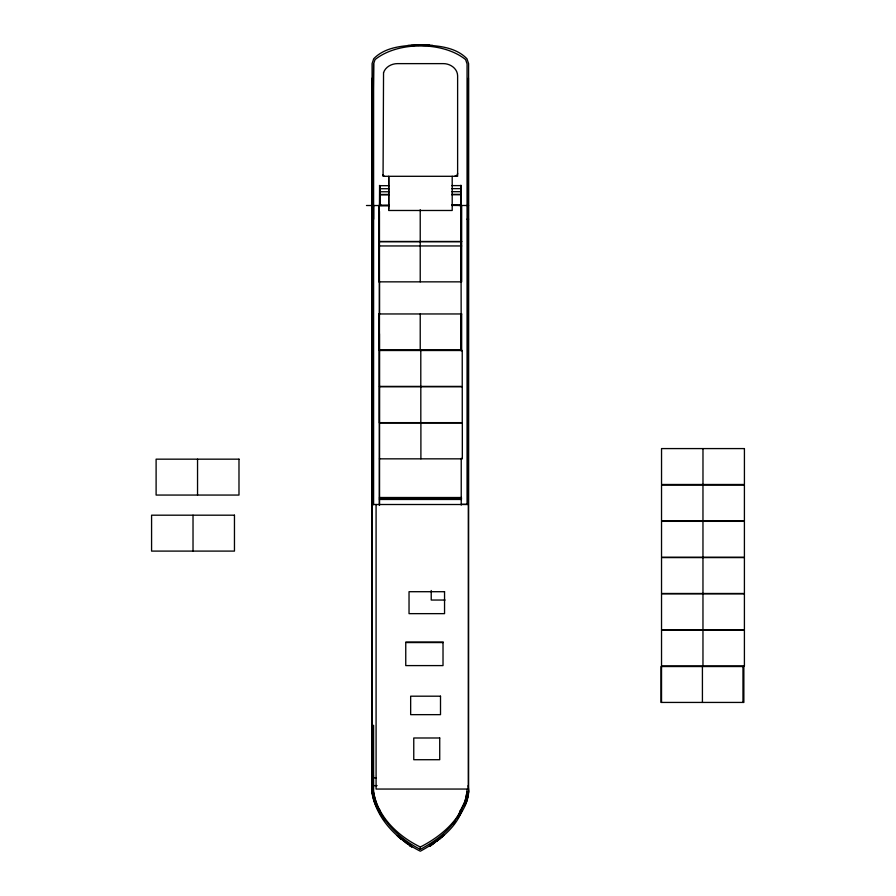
<?xml version="1.0" encoding="UTF-8"?>
<svg xmlns="http://www.w3.org/2000/svg" width="896" height="896" viewBox="0 0 896 896"><rect width="100%" height="100%" fill="white"/><g stroke="black" fill="none" stroke-linecap="round" stroke-linejoin="round"><path stroke-width="1.34" d="M373.61 205.509L373.598 219.15L372.075 219.15M379.456 333.771L379.445 505.389L379.467 211.355M379.456 314.496L379.456 282.307M461.227 498.747L461.227 499.464M372.075 205.509L372.277 186.077M373.184 102.76L373.61 63.874L375.054 59.606C397.678 41.294 442.994 41.294 465.618 59.606L467.062 63.874L467.074 504.291M372.075 785.624C371.034 795.054 374.483 804.182 379.299 812.078M403.402 840.392C402.416 840.571 407.109 843.293 402.976 840.011M403.626 840.101L402.797 840.314M436.834 840.616L436.33 841.254M467.074 791.885L465.136 801.08L459.995 811.406M468.238 794.506L468.597 791.728M379.59 185.55L379.467 205.509M401.867 838.667L401.486 839.294M466.57 801.595L468.731 790.966L468.149 785.624M466.57 800.979L468.048 795.894M402.752 839.91L401.285 838.891L402.046 839.462M436.71 841.019C438.894 839.944 434.571 841.982 436.52 840.896M435.546 841.613C436.251 842.195 439.018 838.768 436.878 840.426M440.44 838.242L438.234 840.112L437.987 839.317A5.734 0.672 -36.9 0 0 438.267 839.104L438.256 840.067M461.362 812.078L461.832 810.936C454.91 829.483 437.158 841.971 420.336 851.2C397.096 839.608 376.029 818.731 372.075 792.243L372.075 63.627L373.71 58.755C385.571 46.458 404.298 45.629 420.336 44.8C436.374 45.629 455.101 46.458 466.95 58.755L468.597 63.627L468.597 792.221C468.115 801.786 463.176 810.23 457.968 817.97M464.755 805.762L466.122 802.637M464.307 805.986L466.01 802.234M460.813 185.405L460.813 203.818A1.434 1.434 0 0 1 459.435 205.262L451.64 205.173L459.435 205.386A1.602 1.602 0 0 0 461.048 203.818L460.958 185.326L461.126 241.472M432.365 843.55C432.298 845.365 436.173 840.683 434.101 842.722M434.974 842.173L434.325 843.013M438.973 839.182L439.869 838.835M440.81 837.2L443.643 835.531M441.773 836.472L441.291 836.842M460.096 205.386L461.261 204.142M399.112 837.424L400.165 837.368M399.504 837.267L399.594 837.827L398.776 837.189M438.402 839.395L438.01 839.821L440.418 837.581M441.47 836.763L444.069 835.229L441.034 837.502M442.926 836.293L441.784 836.64L442.624 836.058M441.347 836.886L443.442 835.307M453.701 823.693L455.123 821.789M399.616 837.704L400.154 837.973M399.482 837.39L399.896 837.715M400.781 838.768L400.266 838.365L401.05 837.995M402.741 839.776L400.926 837.928M401.117 838.13L400.277 838.354M401.206 839.059L401.554 838.634M404.443 841.366C403.211 840.549 406.829 841.915 404.488 841.568M404.634 840.784L404.522 840.974M405.619 842.509L406.123 841.938L405.597 842.531L408.52 844.536L406.302 842.475A5.734 0.661 37.9 0 1 406.045 842.352L406.19 842.464M406.885 842.677C407.792 845.331 407.557 842.923 407.165 843.226M411.813 846.854L410.021 845.992L409.091 844.256M409.73 845.432L409.315 844.435L410.379 845.802M409.998 844.962L411.79 846.821L410.816 846.16M410.827 845.634L410.021 845.869L409.886 845.107M431.066 844.514L429.878 845.678L432.085 844.278L429.554 846.384L432.253 844.592L431.368 844.29M434.291 842.587L433.63 843.349L434.84 842.274M431.458 844.312C431.558 845.712 432.958 842.621 431.323 844.973M440.126 838.107L438.917 839.093M429.61 845.678L431.133 844.491M440.384 838.454L440.966 837.794L440.451 837.995M438.435 839.507L438.211 839.608A5.734 0.672 -36.9 0 0 438.648 839.283L438.973 839.037M461.082 194.365L451.674 194.354M436.464 840.986L435.187 841.87M433.563 842.677L434.067 843.214M439.387 838.746L440.216 838.219M434.963 842.486L432.858 844.155L432.421 843.494M442.848 836.315L442.59 835.878M433.014 843.046L434.773 841.859M430.954 845.13L429.33 846.082M431.144 845.421L430.091 845.936L431.592 844.592M400.949 838.331L400.467 838.04L402.674 839.653L401.722 839.003M434.067 842.296L434.706 841.926M403.469 840.291L403.682 840.515M433.955 842.643L433.384 843.013M372.075 725.368L373.598 725.368L373.598 792.154C377.53 817.779 397.846 838.062 420.336 849.397C436.621 840.403 453.768 828.229 460.466 810.253M373.598 791.907C377.653 816.995 398.238 836.282 420.336 847.011C442.467 835.744 465.763 815.92 467.074 789.376M459.928 205.419L459.76 205.43A1.288 1.288 0 0 0 461.048 204.142L460.398 205.43M415.206 45.069L418.757 45.438M419.003 45.069L422.285 45.069M429.498 45.069L425.835 45.438M407.848 45.438L432.824 45.438M451.674 185.606L461.261 185.606L461.261 205.43M379.467 185.685L389.043 185.685M379.669 188.72L389.043 188.72M451.674 188.642L461.048 188.642M379.669 191.766L389.043 191.766M451.674 191.688L461.048 191.688M379.714 194.466L389.043 194.432M451.674 194.723L461.048 194.723M379.669 194.802L389.043 194.802M379.467 204.221L379.669 204.221A1.288 1.288 0 0 0 380.957 205.509L380.789 205.498M389.077 205.251L381.282 205.386A1.478 1.478 0 0 1 379.803 203.907L379.803 185.416L379.68 205.509M366.475 205.509L389.11 205.576M451.64 205.43L468.597 205.509M389.077 205.598L381.282 205.598A1.68 1.68 0 0 1 379.59 203.907M460.958 211.355L461.227 350.818M467.062 219.15L468.597 219.15M378.784 245.952L461.664 245.952M379.456 422.946L462.336 422.946L462.336 458.842L379.456 458.842M379.445 497.515L461.451 497.526L461.451 499.464L379.445 499.464M379.445 498.49L461.451 498.49M461.227 504.325L468.328 504.325M372.075 504.504L468.328 504.504M445.066 600.04L431.222 600.04L431.222 590.509M405.776 642.062L443.374 642.062M372.075 776.037L373.598 776.037M373.408 777.851L376.085 777.851M372.03 785.624L377.104 785.624M398.216 835.901L399.134 836.987M402.45 839.53L401.957 839.194M404.768 841.389L403.85 840.874L405.048 841.557M409.662 844.771L410.838 845.79M409.416 845.04L408.867 844.547M398.261 836.338L398.798 837.234M398.261 836.27L397.253 835.755L398.597 837.077M398.832 836.752L398.406 836.416M401.363 838.23L402.886 839.418M407.579 843.584L408.744 844.245L408.218 843.606M398.149 836.158L397.477 835.52M383.41 818.922L384.832 820.837M380.464 205.419L379.669 204.221L380.318 205.509M379.982 813.266L382.021 816.794M375.222 803.488L372.075 791.75M460.992 206.685L461.216 215.454M702.979 448.582L702.979 484.49M702.968 485.072L702.968 520.979M702.968 521.349L702.968 557.256M702.968 557.592L702.968 593.488M702.968 593.802L702.968 629.698M702.968 630.034L702.968 665.93M702.419 666.534L702.419 702.43M661.528 666.534L661.528 702.43M468.418 77.997L468.339 789.051L376.085 789.051L376.085 504.504M461.664 205.576L461.664 241.472L378.784 241.472L378.784 205.576M461.227 458.27L461.227 505.053M461.126 241.674L461.126 281.848M461.126 313.958L461.126 349.854M452.2 176.299L452.2 210.482L388.685 210.482L388.685 176.299M425.555 45.438L422.61 45.438M420.896 422.946L420.896 458.842M420.795 350.504L420.795 386.4M420.818 386.736L420.818 422.643M420.336 847.011L420.336 849.397M420.224 209.72L420.224 241.472M420.224 241.674L420.224 281.848M420.224 313.958L420.224 349.854M414.994 45.438L411.23 45.438M388.797 177.33L388.797 209.082M380.195 810.253L380.195 811.216M378.829 810.936L378.829 811.922M373.61 63.874L373.598 504.694M372.254 77.997L372.254 785.624M197.546 459.166L197.546 495.062M193.021 515.189L193.021 551.096M457.621 173.242A3.046 3.046 0 0 1 454.574 176.299M384.597 176.299A1.534 1.534 0 0 1 383.062 174.754M381.293 205.251A1.355 1.355 0 0 1 379.926 203.896M461.126 203.829A1.68 1.68 0 0 1 459.446 205.509M379.333 313.958L379.322 349.854L379.322 313.958M379.333 241.674L379.322 281.848L379.322 241.674M379.333 205.576L379.322 241.472L379.322 205.576M743.322 666.534L743.322 702.43L743.322 666.534M383.544 72.632L383.062 176.299L457.621 176.299L457.621 75.768C457.475 68.466 450.128 63.526 443.285 63.627L397.387 63.627C391.563 63.661 385.515 66.909 383.544 72.632M461.664 241.674L378.784 241.674L378.784 281.848L461.664 281.848L461.664 241.674M461.664 313.958L378.784 313.958L378.784 349.854L461.664 349.854L461.664 313.958M462.235 350.504L379.355 350.504L379.355 386.4L462.235 386.4L462.235 350.504M462.258 386.736L379.378 386.736L379.378 422.643L462.258 422.643L462.258 386.736M744.419 448.582L661.539 448.582L661.539 484.49L744.419 484.49L744.419 448.582M238.986 459.166L156.106 459.166L156.106 495.062L238.986 495.062L238.986 459.166M744.408 485.072L661.528 485.072L661.528 520.979L744.408 520.979L744.408 485.072M234.461 515.189L151.581 515.189L151.581 551.096L234.461 551.096L234.461 515.189M744.408 521.349L661.528 521.349L661.528 557.256L744.408 557.256L744.408 521.349M744.408 557.592L661.528 557.592L661.528 593.488L744.408 593.488L744.408 557.592M444.55 591.707L409.035 591.707L409.035 613.648L444.55 613.648L444.55 591.707M744.408 593.802L661.528 593.802L661.528 629.698L744.408 629.698L744.408 593.802M744.408 630.034L661.528 630.034L661.528 665.93L744.408 665.93L744.408 630.034M443.016 642.566L405.754 642.566L405.754 665.594L443.016 665.594L443.016 642.566M743.859 666.534L660.979 666.534L660.979 702.43L743.859 702.43L743.859 666.534M440.507 696.192L410.659 696.192L410.659 714.65L440.507 714.65L440.507 696.192M439.723 737.99L413.762 737.99L413.762 759.718L439.723 759.718L439.723 737.99"/></g></svg>
